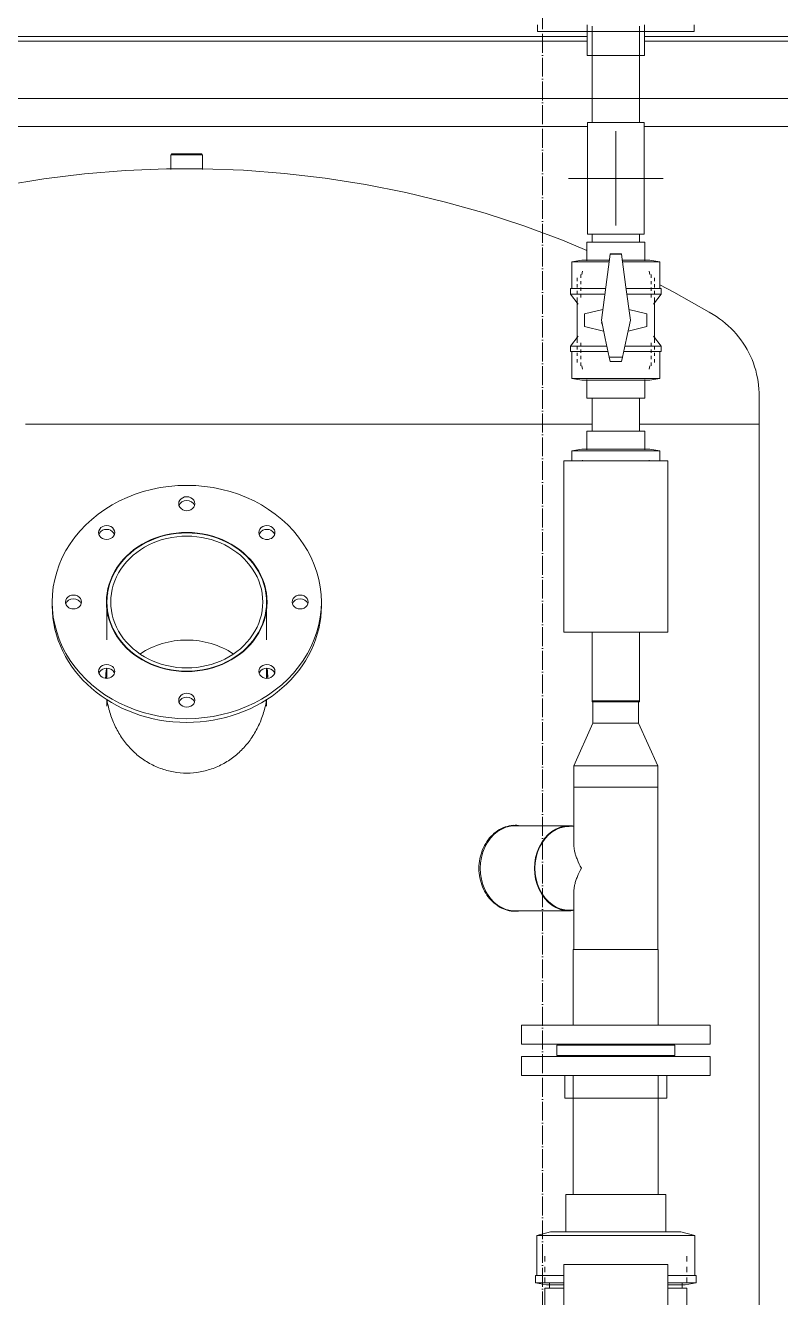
# Model space of a CAD drawing. Header units: millimetres. Extents: x -3824 to 3958, y -576 to 3647.
# Drawn here: x 112 to 912, y 1516 to 2862 of the extents above; entities that cross this region are included whole.
import ezdxf

# ---------------------------------------------------------------- set-up
doc = ezdxf.new("R2010")
doc.units = ezdxf.units.MM
doc.linetypes.add('ADSK_Линия сетки', pattern=[25, 20, -2.5, 0, -2.5])
for name, color, linetype, lineweight in [('A-_ANOTSYBL_E', 7, 'Continuous', 9), ('A_--------_E-', 8, 'Continuous', 9), ('M-_EQPT----_E', 7, 'Continuous', 9), ('M-_WATR----_E', 5, 'Continuous', 9), ('S-_ANOTGRID_E', 7, 'Continuous', 9)]:
    doc.layers.add(name, color=color, linetype=linetype, lineweight=lineweight)

# ---------------------------------------------------------------- blocks, each defined once
blk = doc.blocks.new('PNS-0100 MAIN FRAME - ASY PNS-0100 MAIN FRAME_iam-651195-Разрез 2')
at = {"layer": 'A_--------_E-'}
for p, q in [((-68.6, 2850), (707, 2850)), ((768, 2850), (1021.2, 2850))]:
    blk.add_line(p, q, dxfattribs=at)
blk = doc.blocks.new('PNS-0100 MAIN FRAME - Standard-550811-Разрез 2')
blk.add_blockref('PNS-0100 MAIN FRAME - ASY PNS-0100 MAIN FRAME_iam-651195-Разрез 2', (0, 0))
blk = doc.blocks.new('PNS-Filter column D1200 _180 Left feed 90-50_ - ASY PNS-Filter column D1200_iam-905011-Разрез 2')
at = {"layer": 'A_--------_E-'}
for p, q in [((266.5, 2725), (266.5, 2709.5)), ((283.2, 2725), (266.5, 2725)), ((300, 2725), (283.2, 2725)), ((300, 2709.5), (300, 2725)), ((266.5, 2710), (283.2, 2710)), ((283.2, 2710), (300, 2710)), ((889.2, 2440.1), (889.2, 2470.1)), ((154.2, 2440.1), (112.5, 2440.1)), ((154.2, 2440.1), (112.5, 2440.1)), ((196.7, 2440.1), (154.4, 2440.1)), ((196.7, 2440.1), (154.4, 2440.1)), ((239.7, 2440.1), (197, 2440.1)), ((239.7, 2440.1), (197, 2440.1)), ((282.9, 2440.1), (240, 2440.1)), ((282.9, 2440.1), (240, 2440.1)), ((326.2, 2440.1), (283.2, 2440.1)), ((326.2, 2440.1), (283.2, 2440.1)), ((369.2, 2440.1), (326.4, 2440.1)), ((369.2, 2440.1), (326.4, 2440.1)), ((411.7, 2440.1), (369.5, 2440.1)), ((411.7, 2440.1), (369.5, 2440.1)), ((453.6, 2440.1), (412, 2440.1)), ((453.6, 2440.1), (412, 2440.1)), ((494.7, 2440.1), (453.9, 2440.1)), ((494.7, 2440.1), (453.9, 2440.1)), ((534.6, 2440.1), (495, 2440.1)), ((534.7, 2440.1), (495, 2440.1)), ((573.3, 2440.1), (535, 2440.1)), ((573.3, 2440.1), (535, 2440.1)), ((610.5, 2440.1), (573.6, 2440.1)), ((610.5, 2440.1), (573.6, 2440.1)), ((646.1, 2440.1), (610.8, 2440.1)), ((646.1, 2440.1), (610.8, 2440.1)), ((679.8, 2440.1), (646.4, 2440.1)), ((679.8, 2440.1), (646.4, 2440.1)), ((711.4, 2440.1), (680.1, 2440.1)), ((711.4, 2440.1), (680.1, 2440.1)), ((712.5, 2440.1), (711.7, 2440.1)), ((712.5, 2440.1), (711.7, 2440.1)), ((768.1, 2440.1), (762.7, 2440.1)), ((768.1, 2440.1), (762.7, 2440.1)), ((792.8, 2440.1), (768.3, 2440.1)), ((792.8, 2440.1), (768.4, 2440.1)), ((814.9, 2440.1), (793, 2440.1)), ((814.9, 2440.1), (793, 2440.1)), ((834.3, 2440.1), (815.1, 2440.1)), ((834.3, 2440.1), (815.1, 2440.1)), ((850.9, 2440.1), (834.4, 2440.1)), ((850.8, 2440.1), (834.5, 2440.1)), ((858, 2440.1), (851, 2440.1)), ((864.5, 2440.1), (858, 2440.1)), ((872.5, 2440.1), (864.7, 2440.1)), ((875.3, 2440.1), (872.4, 2440.1)), ((879.5, 2440.1), (875.4, 2440.1)), ((883, 2440.1), (879.5, 2440.1)), ((885.7, 2440.1), (883, 2440.1)), ((887.6, 2440.1), (885.7, 2440.1)), ((888.8, 2440.1), (887.7, 2440.1)), ((889.2, 2440.1), (888.8, 2440.1)), ((889.2, 670.1), (889.2, 2440.1)), ((140.7, 2251.8), (140.7, 2247.8)), ((198.7, 2251.8), (198.7, 2211.7)), ((367.7, 2211.7), (367.7, 2251.8)), ((425.7, 2247.8), (425.7, 2251.8)), ((198.7, 2181.5), (198.7, 2171.2)), ((367.7, 2171.2), (367.7, 2181.5)), ((198.7, 2148.9), (198.7, 2141.8)), ((367.7, 2141.8), (367.7, 2148.9)), ((713.3, 2146.1), (713.3, 2123.6)), ((761.6, 2123.6), (761.6, 2146.1)), ((713.3, 2123.6), (693, 2078.6)), ((713.3, 2123.6), (751.3, 2123.6)), ((751.3, 2123.6), (761.6, 2123.6)), ((781.9, 2078.6), (761.6, 2123.6)), ((693, 2078.6), (693, 2056.1)), ((693, 2078.6), (763, 2078.6)), ((763, 2078.6), (781.9, 2078.6)), ((781.9, 2056.1), (781.9, 2078.6)), ((693, 2056.1), (693, 1995.6)), ((693, 2056.1), (701.1, 2056.1)), ((693, 2056.1), (763, 2056.1)), ((701.1, 2056.1), (781.9, 2056.1)), ((763, 2056.1), (781.9, 2056.1)), ((781.9, 1884.1), (781.9, 2056.1)), ((688.2, 2015.1), (630.8, 2015.1)), ((693.1, 2014.6), (688.2, 2014.6)), ((693, 1944.6), (693, 1884.1)), ((630.8, 1925.1), (688.2, 1925.1)), ((688.2, 1925.7), (693.1, 1925.7)), ((692.5, 1884.1), (692.5, 1804.1)), ((711.7, 1884.1), (692.5, 1884.1)), ((782.5, 1884.1), (711.7, 1884.1)), ((782.5, 1804.1), (782.5, 1884.1)), ((637.5, 1804.1), (637.5, 1784.1)), ((819.4, 1804.1), (637.5, 1804.1)), ((837.5, 1804.1), (819.4, 1804.1)), ((837.5, 1784.1), (837.5, 1804.1)), ((819.4, 1784.1), (637.5, 1784.1)), ((837.5, 1784.1), (819.4, 1784.1))]:
    blk.add_line(p, q, dxfattribs=at)
at = {"layer": 'A_--------_E-', "flags": 128}
for points in [[(-121.6, 2631.7), (-118.9, 2632.8), (-78.3, 2648.1), (-37.1, 2661.7), (4.6, 2673.7), (46.7, 2684), (89.2, 2692.6), (132, 2699.5), (175.1, 2704.7), (218.3, 2708.2), (261.7, 2709.9), (266.5, 2710)], [(300, 2710), (343.3, 2708.5), (386.6, 2705.2), (429.6, 2700.2), (472.5, 2693.5), (515, 2685.1), (557.2, 2674.9), (599, 2663.1), (640.2, 2649.7), (680.9, 2634.6), (706.7, 2623.8)], [(784.1, 2587.3), (798.8, 2579.7), (836.5, 2558.4), (840.6, 2555.9)], [(840.6, 2555.9), (844, 2553.8), (847.3, 2551.5), (850.5, 2549.1), (853.6, 2546.6), (856.6, 2544), (859.5, 2541.2), (862.3, 2538.4), (865, 2535.4), (867.5, 2532.3), (870, 2529.1), (872.3, 2525.8), (874.4, 2522.5), (876.4, 2519), (878.3, 2515.5), (880.1, 2511.9), (881.7, 2508.2), (883.1, 2504.5), (884.4, 2500.7), (885.6, 2496.9), (886.6, 2493), (887.4, 2489.1), (888.1, 2485.2), (888.6, 2481.2), (889, 2477.2), (889.2, 2473.2), (889.2, 2470.1)]]:
    blk.add_lwpolyline(points, dxfattribs=at)
at = {"layer": 'A_--------_E-'}
for centre, major_axis, ratio, start_param, end_param in [((283.2, 2251.8), (142.5, 0), 0.866025, 1.570796, 4.712389), ((283.2, 2251.8), (142.5, 0), 0.866025, 4.712389, 7.853982), ((283.2, 2355.8), (-8.5, 0), 0.866025, 4.712389, 7.853982), ((283.2, 2351.8), (8.5, 0), 0.866025, 1.570796, 2.857075), ((283.2, 2355.8), (8.5, 0), 0.866025, 4.712389, 7.853982), ((283.2, 2351.8), (8.5, 0), 0.866025, 0.284518, 1.570796), ((198.4, 2325.3), (8.5, 0), 0.866025, 2.356194, 5.497787), ((198.4, 2325.3), (8.5, 0), 0.866025, 5.497787, 8.63938), ((198.4, 2321.3), (8.5, 0), 0.866025, 0.276838, 2.356194), ((368.1, 2325.3), (8.5, 0), 0.866025, 0.785398, 3.926991), ((368.1, 2321.3), (8.5, 0), 0.866025, 0.785398, 2.864755), ((368.1, 2325.3), (8.5, 0), 0.866025, 3.926991, 7.068583), ((198.4, 2321.3), (8.5, 0), 0.866025, 2.356194, 2.864755), ((283.2, 2251.8), (85, 0), 0.866025, 1.570796, 4.712389), ((283.2, 2251.8), (-84.5, 0), 0.866025, 4.712389, 7.853982), ((283.2, 2251.8), (-80.5, 0), 0.866025, 4.712389, 7.853982), ((283.2, 2251.8), (-85, 0), 0.866025, 1.570796, 4.712389), ((283.2, 2251.8), (-84.5, 0), 0.866025, 1.570796, 4.712389), ((283.2, 2251.8), (-80.5, 0), 0.866025, 1.570796, 4.712389), ((368.1, 2321.3), (8.5, 0), 0.866025, 0.276838, 0.785398), ((283.2, 2247.8), (85, 0), 0.866025, 2.960578, 3.114285), ((283.2, 2247.8), (85, 0), 0.866025, 0.027308, 0.181014), ((283.2, 2247.8), (142.5, 0), 0.866025, 3.141593, 4.712389), ((163.2, 2251.8), (8.5, 0), 0.866025, 0, 3.141593), ((163.2, 2251.8), (8.5, 0), 0.866025, 3.141593, 6.283185), ((163.2, 2247.8), (8.5, 0), 0.866025, 0.284518, 2.857075), ((283.2, 2247.8), (-142.5, 0), 0.866025, 1.570796, 3.141593), ((403.2, 2251.8), (8.5, 0), 0.866025, 0, 3.141593), ((403.2, 2251.8), (-8.5, 0), 0.866025, 0, 3.141593), ((403.2, 2247.8), (8.5, 0), 0.866025, 0.284518, 2.857075), ((283.2, 2141.8), (-80.5, 0), 0.866025, 4.712389, 5.368608), ((283.2, 2141.8), (80.5, 0), 0.866025, 0.914578, 1.570796), ((198.4, 2178.4), (8.5, 0), 0.866025, 0.785398, 3.926991), ((198.4, 2174.4), (8.5, 0), 0.866025, 0.785398, 2.864755), ((198.4, 2178.4), (8.5, 0), 0.866025, 3.926991, 7.068583), ((368.1, 2178.4), (8.5, 0), 0.866025, 2.356194, 5.497787), ((368.1, 2178.4), (8.5, 0), 0.866025, 5.497787, 8.63938), ((368.1, 2174.4), (8.5, 0), 0.866025, 0.276838, 2.356194), ((198.4, 2174.4), (8.5, 0), 0.866025, 0.276838, 0.785398), ((368.1, 2174.4), (8.5, 0), 0.866025, 2.356194, 2.864755), ((283.2, 2147.9), (8.5, 0), 0.866025, 1.570796, 4.712389), ((283.2, 2147.9), (8.5, 0), 0.866025, 4.712389, 7.853982), ((283.2, 2143.9), (8.5, 0), 0.866025, 1.570796, 2.857075), ((283.2, 2143.9), (8.5, 0), 0.866025, 0.284518, 1.570796), ((630.8, 1970.1), (0, 45), 0.819152, 0, 3.141593), ((688.2, 1970.1), (0, 45), 0.819152, 0, 3.141593), ((688.2, 1970.1), (0, 44.4), 0.819152, 0, 3.141593), ((688.2, 1970.1), (0, 45), 0.819152, 6.189279, 6.283185), ((688.2, 1970.1), (0, 45), 0.819152, 3.141593, 3.235499)]:
    blk.add_ellipse(centre, major_axis=major_axis, ratio=ratio, start_param=start_param, end_param=end_param, dxfattribs=at)
for points in [[(197.3, 2171.2), (197.4, 2174.6), (197.7, 2177.9), (198.1, 2181.3)], [(368.3, 2181.3), (368.7, 2177.9), (369, 2174.6), (369.1, 2171.2)], [(255.3, 2075.8), (250.8, 2077.5), (242.1, 2081.6), (234.1, 2087.3), (230.5, 2090.3)], [(335.9, 2090.3), (332.3, 2087.3), (324.4, 2081.6), (315.6, 2077.5), (311.1, 2075.8)], [(311.1, 2075.8), (306.6, 2074.2), (297.4, 2071.7), (283.2, 2070.4), (269, 2071.7), (259.8, 2074.2), (255.3, 2075.8)], [(592.5, 1970.1), (592.6, 1973.6), (593.2, 1980.4), (596.2, 1990.1), (600.8, 1998.7), (606.9, 2005.9), (614.3, 2011.5), (619.8, 2013.8), (622.6, 2014.5)], [(622.6, 2014.5), (625.3, 2015.3), (628.1, 2015.6), (630.8, 2015.6)], [(630.8, 2015.4), (630.2, 2015.5), (629.7, 2015.5), (629.1, 2015.6)], [(630.8, 2015.6), (632, 2015.6), (633.2, 2015.6), (634.5, 2015.4)], [(622.6, 1925.7), (619.8, 1926.5), (614.3, 1928.8), (606.9, 1934.4), (600.8, 1941.6), (596.2, 1950.2), (593.2, 1959.9), (592.6, 1966.7), (592.5, 1970.1)], [(629.1, 1924.7), (629.7, 1924.7), (630.2, 1924.8), (630.8, 1924.8)]]:
    blk.add_open_spline(points, degree=3, dxfattribs=at)
for points, knots in [([(198.6, 2180.7), (198.4, 2179.8), (198, 2176.6), (197.6, 2173.4), (197.5, 2171.2)], [-0.05993174, -0.05993174, -0.05993174, -0.05993174, -0.05, -0.02770991, -0.02770991, -0.02770991, -0.02770991]), ([(368.9, 2171.2), (368.8, 2173.4), (368.5, 2176.6), (368, 2179.7), (367.9, 2180.7)], [-0.97221648, -0.97221648, -0.97221648, -0.97221648, -0.95, -0.93993341, -0.93993341, -0.93993341, -0.93993341]), ([(230.5, 2090.3), (226.9, 2093.4), (220.3, 2100), (212, 2111.3), (205.3, 2124.3), (200.9, 2137.1), (199.2, 2145.3), (198.6, 2148.8)], [-0.3, -0.3, -0.3, -0.3, -0.25, -0.2, -0.15, -0.1, -0.0626243, -0.0626243, -0.0626243, -0.0626243]), ([(367.8, 2148.8), (367.2, 2145.3), (365.5, 2137.1), (361.1, 2124.3), (354.4, 2111.3), (346.1, 2100), (339.5, 2093.4), (335.9, 2090.3)], [-0.9373757, -0.9373757, -0.9373757, -0.9373757, -0.9, -0.85, -0.8, -0.75, -0.7, -0.7, -0.7, -0.7]), ([(693, 1995.6), (693, 1995.4), (693.1, 1993.9), (693.3, 1991.1), (694, 1987.2), (695.2, 1983.2), (697.3, 1977.6), (699.4, 1973.2), (701.1, 1970.1)], [0.6111111, 0.6111111, 0.6111111, 0.6111111, 0.625, 0.6875, 0.75, 0.8125, 0.875, 1, 1, 1, 1]), ([(701.1, 1970.1), (699.4, 1967.1), (697.3, 1962.7), (695.2, 1957.1), (694, 1953.1), (693.3, 1949.2), (693.1, 1946.4), (693, 1944.9), (693, 1944.6)], [0, 0, 0, 0, 0.125, 0.1875, 0.25, 0.3125, 0.375, 0.3888889, 0.3888889, 0.3888889, 0.3888889]), ([(634.5, 1924.9), (633.2, 1924.7), (629.3, 1924.5), (625.3, 1925), (622.6, 1925.7)], [-0.5320404, -0.5320404, -0.5320404, -0.5320404, -0.5, -0.4285714, -0.4285714, -0.4285714, -0.4285714])]:
    blk.add_open_spline(points, degree=3, knots=knots, dxfattribs=at)
blk = doc.blocks.new('PNS-Filter column D1200 _180 Left feed 90-50_ - Standard-894632-Разрез 2')
at = {"layer": 'M-_EQPT----_E'}
for p, q in [((267.2, 2726), (267.2, 2725)), ((283.2, 2726), (267.2, 2726)), ((299.2, 2726), (283.2, 2726)), ((299.2, 2725), (299.2, 2726)), ((712.5, 2147.1), (712.5, 2146.1)), ((712.9, 2147.1), (712.6, 2147.1)), ((712.6, 2146.1), (751.8, 2146.1)), ((714.8, 2147.1), (713.6, 2147.1)), ((718.3, 2147.1), (716.4, 2147.1)), ((723.1, 2147.1), (720.6, 2147.1)), ((728.9, 2147.1), (725.9, 2147.1)), ((735.3, 2147.1), (732.1, 2147.1)), ((741.8, 2147.1), (738.6, 2147.1)), ((748.1, 2147.1), (745, 2147.1)), ((751.8, 2147.1), (750.9, 2147.1)), ((753.6, 2147.1), (751.8, 2147.1)), ((751.8, 2146.1), (762.5, 2146.1)), ((758, 2147.1), (755.9, 2147.1)), ((761, 2147.1), (759.7, 2147.1)), ((762.5, 2147.1), (761.8, 2147.1)), ((762.5, 2146.1), (762.5, 2147.1)), ((692.5, 1784.1), (692.5, 1783.1)), ((782.5, 1783.1), (782.5, 1784.1))]:
    blk.add_line(p, q, dxfattribs=at)
blk.add_blockref('PNS-Filter column D1200 _180 Left feed 90-50_ - ASY PNS-Filter column D1200_iam-905011-Разрез 2', (0, 0))
blk = doc.blocks.new('COMER_industrial series - BVI10-EL090-345467-Разрез 2')
at = {"layer": 'M-_WATR----_E', "color": 33, "lineweight": 20}
for p, q in [((-815.3, 1625), (-815.3, 1585.6)), ((-815.3, 1625), (-709.7, 1625)), ((-709.7, 1585.6), (-709.7, 1625)), ((-831.5, 1585.6), (-846, 1581.7)), ((-846, 1581.7), (-846, 1539.5)), ((-679, 1581.7), (-846, 1581.7)), ((-693.5, 1585.6), (-831.5, 1585.6)), ((-679, 1581.7), (-693.5, 1585.6)), ((-679, 1539.5), (-679, 1581.7)), ((-837.8, 1559.8), (-837.8, 1554.2)), ((-837.8, 1548.5), (-837.8, 1542.8)), ((-817.5, 1551), (-817.5, 1370)), ((-707.5, 1551), (-817.5, 1551)), ((-707.5, 1370), (-707.5, 1551)), ((-687.3, 1554.2), (-687.3, 1559.8)), ((-687.3, 1542.8), (-687.3, 1548.5)), ((-847.5, 1539.5), (-847.5, 1531.5)), ((-817.5, 1539.5), (-847.5, 1539.5)), ((-837.8, 1537.1), (-837.8, 1531.5)), ((-677.5, 1539.5), (-707.5, 1539.5)), ((-687.3, 1531.5), (-687.3, 1537.1)), ((-677.5, 1531.5), (-677.5, 1539.5)), ((-847.5, 1531.5), (-836, 1529.5)), ((-817.5, 1531.5), (-847.5, 1531.5)), ((-837.8, 1525.8), (-837.8, 1474.2)), ((-837.8, 1525.8), (-817.7, 1525.8)), ((-836, 1529.5), (-817.7, 1529.5)), ((-832.6, 1530.9), (-832.6, 1525.8)), ((-677.5, 1531.5), (-707.5, 1531.5)), ((-707.3, 1529.5), (-689, 1529.5)), ((-707.3, 1525.8), (-687.3, 1525.8)), ((-692.4, 1525.8), (-692.4, 1530.9)), ((-689, 1529.5), (-677.5, 1531.5)), ((-687.3, 1474.2), (-687.3, 1525.8)), ((-836, 1470.5), (-847.5, 1468.5)), ((-847.5, 1468.5), (-847.5, 1460.5)), ((-847.5, 1468.5), (-817.5, 1468.5)), ((-817.7, 1474.2), (-837.8, 1474.2)), ((-837.8, 1468.5), (-837.8, 1462.9)), ((-817.7, 1470.5), (-836, 1470.5)), ((-832.6, 1474.2), (-832.6, 1469.1)), ((-707.5, 1468.5), (-677.5, 1468.5)), ((-687.3, 1474.2), (-707.3, 1474.2)), ((-689, 1470.5), (-707.3, 1470.5)), ((-692.4, 1469.1), (-692.4, 1474.2)), ((-677.5, 1468.5), (-689, 1470.5)), ((-687.3, 1462.9), (-687.3, 1468.5)), ((-677.5, 1460.5), (-677.5, 1468.5)), ((-847.5, 1460.5), (-817.5, 1460.5)), ((-846, 1460.5), (-846, 1418.3)), ((-837.8, 1457.2), (-837.8, 1451.5)), ((-707.5, 1460.5), (-677.5, 1460.5)), ((-687.3, 1451.5), (-687.3, 1457.2)), ((-679, 1418.3), (-679, 1460.5)), ((-837.8, 1445.8), (-837.8, 1440.2)), ((-687.3, 1440.2), (-687.3, 1445.8)), ((-846, 1418.3), (-831.5, 1414.4)), ((-846, 1418.3), (-817.6, 1418.3)), ((-831.5, 1414.4), (-817.7, 1414.4)), ((-707.4, 1418.3), (-679, 1418.3)), ((-707.3, 1414.4), (-693.5, 1414.4)), ((-693.5, 1414.4), (-679, 1418.3)), ((-817.5, 1370), (-707.5, 1370))]:
    blk.add_line(p, q, dxfattribs=at)
blk = doc.blocks.new('COMER_ST10_BR00_U-PVC бурт под фланец с гладкой поверхностью red - DN20 - DN225-V29-Разрез 2')
at = {"layer": 'M-_WATR----_E', "color": 33, "lineweight": 20}
for p, q in [((675, 1783.1), (675, 1772.1)), ((737.5, 1783.1), (675, 1783.1)), ((800, 1783.1), (737.5, 1783.1)), ((800, 1772.1), (800, 1783.1)), ((675, 1772.1), (737.5, 1772.1)), ((683.5, 1772.1), (683.5, 1771.1)), ((737.5, 1772.1), (800, 1772.1)), ((791.5, 1771.1), (791.5, 1772.1)), ((683.5, 1751.1), (683.5, 1727.1)), ((791.5, 1727.1), (791.5, 1751.1)), ((683.5, 1727.1), (737.5, 1727.1)), ((737.5, 1727.1), (791.5, 1727.1))]:
    blk.add_line(p, q, dxfattribs=at)
blk = doc.blocks.new('COMER_BR00_U-PVC свободный фланец red - DN15 - DN200-V30-Разрез 2')
at = {"layer": 'M-_WATR----_E', "lineweight": 20}
for p, q in [((637.5, 1771.1), (637.5, 1751.1)), ((737.5, 1771.1), (637.5, 1771.1)), ((837.5, 1771.1), (737.5, 1771.1)), ((837.5, 1751.1), (837.5, 1771.1)), ((637.5, 1751.1), (737.5, 1751.1)), ((737.5, 1751.1), (837.5, 1751.1))]:
    blk.add_line(p, q, dxfattribs=at)
blk = doc.blocks.new('Тройник клеевой - d 20-315 мм-V60-Разрез 2')
at = {"layer": 'M-_WATR----_E', "color": 94, "lineweight": 20}
for p, q in [((698.5, 2944.5), (654.5, 2944.5)), ((654.5, 2944.5), (654.5, 2937.7)), ((737.5, 2944.5), (698.5, 2944.5)), ((776.5, 2944.5), (737.5, 2944.5)), ((820.5, 2944.5), (776.5, 2944.5)), ((820.5, 2937.7), (820.5, 2944.5)), ((654.5, 2862.3), (654.5, 2855.5)), ((654.5, 2855.5), (698.5, 2855.5)), ((698.5, 2855.5), (737.5, 2855.5)), ((707, 2862.5), (707, 2861)), ((707, 2861), (707, 2830)), ((737.5, 2855.5), (776.5, 2855.5)), ((768, 2861), (768, 2862.5)), ((768, 2830), (768, 2861)), ((776.5, 2855.5), (820.5, 2855.5)), ((820.5, 2855.5), (820.5, 2862.3)), ((707, 2830), (768, 2830))]:
    blk.add_line(p, q, dxfattribs=at)
blk = doc.blocks.new('COMER_EL50_U-PVC отвод 90 - DN16-DN315 _Grey_-V57-Разрез 2')
at = {"layer": 'M-_WATR----_E', "color": 94, "lineweight": 20}
for p, q in [((-792.5, 2759), (-792.5, 2730.8)), ((-762.5, 2759), (-792.5, 2759)), ((-732.5, 2759), (-762.5, 2759)), ((-732.5, 2730.8), (-732.5, 2759))]:
    blk.add_line(p, q, dxfattribs=at)
at = {"layer": 'M-_WATR----_E', "color": 94, "lineweight": 20, "flags": 128}
for points in [[(-792.5, 2730.8), (-792.5, 2729.6), (-792.5, 2728.3), (-792.5, 2727.1), (-792.5, 2725.9), (-792.5, 2724.7), (-792.5, 2723.5), (-792.5, 2722.3), (-792.5, 2721.1), (-792.5, 2719.9), (-792.5, 2718.8), (-792.5, 2717.7), (-792.5, 2716.6), (-792.5, 2715.5), (-792.5, 2714.4), (-792.5, 2713.4), (-792.5, 2712.4), (-792.5, 2711.4), (-792.5, 2710.5), (-792.5, 2709.6), (-792.5, 2708.7), (-792.5, 2707.9), (-792.5, 2707.1), (-792.5, 2706.3), (-792.5, 2705.6), (-792.5, 2704.9), (-792.5, 2704.2), (-792.5, 2703.6), (-792.5, 2703.1), (-792.5, 2702.6), (-792.5, 2702.1), (-792.5, 2701.7), (-792.5, 2701.3), (-792.5, 2701), (-792.5, 2700.7), (-792.5, 2700.4), (-792.5, 2700.3), (-792.5, 2700.1), (-792.5, 2700), (-792.5, 2700), (-792.5, 2700)], [(-732.5, 2700), (-732.5, 2700), (-732.5, 2700.1), (-732.5, 2700.2), (-732.5, 2700.4), (-732.5, 2700.6), (-732.5, 2700.9), (-732.5, 2701.2), (-732.5, 2701.6), (-732.5, 2702), (-732.5, 2702.4), (-732.5, 2702.9), (-732.5, 2703.5), (-732.5, 2704.1), (-732.5, 2704.7), (-732.5, 2705.4), (-732.5, 2706.1), (-732.5, 2706.9), (-732.5, 2707.6), (-732.5, 2708.5), (-732.5, 2709.3), (-732.5, 2710.2), (-732.5, 2711.2), (-732.5, 2712.1), (-732.5, 2713.1), (-732.5, 2714.2), (-732.5, 2715.2), (-732.5, 2716.3), (-732.5, 2717.4), (-732.5, 2718.5), (-732.5, 2719.6), (-732.5, 2720.8), (-732.5, 2722), (-732.5, 2723.2), (-732.5, 2724.4), (-732.5, 2725.6), (-732.5, 2726.8), (-732.5, 2728), (-732.5, 2729.2), (-732.5, 2730.5), (-732.5, 2730.8)]]:
    blk.add_lwpolyline(points, dxfattribs=at)
blk = doc.blocks.new('COMER_EL50_U-PVC отвод 90 - DN16-DN315 _Grey_-V58-Разрез 2')
at = {"layer": 'M-_WATR----_E', "color": 94, "lineweight": 20}
for p, q in [((-792.5, 2669.2), (-792.5, 2641)), ((-732.5, 2641), (-732.5, 2669.2)), ((-792.5, 2641), (-762.5, 2641)), ((-762.5, 2641), (-732.5, 2641))]:
    blk.add_line(p, q, dxfattribs=at)
at = {"layer": 'M-_WATR----_E', "color": 94, "lineweight": 20, "flags": 128}
for points in [[(-792.5, 2669.2), (-792.5, 2670.4), (-792.5, 2671.7), (-792.5, 2672.9), (-792.5, 2674.1), (-792.5, 2675.3), (-792.5, 2676.5), (-792.5, 2677.7), (-792.5, 2678.9), (-792.5, 2680.1), (-792.5, 2681.2), (-792.5, 2682.3), (-792.5, 2683.4), (-792.5, 2684.5), (-792.5, 2685.6), (-792.5, 2686.6), (-792.5, 2687.6), (-792.5, 2688.6), (-792.5, 2689.5), (-792.5, 2690.4), (-792.5, 2691.3), (-792.5, 2692.1), (-792.5, 2692.9), (-792.5, 2693.7), (-792.5, 2694.4), (-792.5, 2695.1), (-792.5, 2695.8), (-792.5, 2696.4), (-792.5, 2696.9), (-792.5, 2697.4), (-792.5, 2697.9), (-792.5, 2698.3), (-792.5, 2698.7), (-792.5, 2699), (-792.5, 2699.3), (-792.5, 2699.6), (-792.5, 2699.7), (-792.5, 2699.9), (-792.5, 2700)], [(-732.5, 2699.9), (-732.5, 2699.8), (-732.5, 2699.6), (-732.5, 2699.4), (-732.5, 2699.1), (-732.5, 2698.8), (-732.5, 2698.4), (-732.5, 2698), (-732.5, 2697.6), (-732.5, 2697.1), (-732.5, 2696.5), (-732.5, 2695.9), (-732.5, 2695.3), (-732.5, 2694.6), (-732.5, 2693.9), (-732.5, 2693.1), (-732.5, 2692.4), (-732.5, 2691.5), (-732.5, 2690.7), (-732.5, 2689.8), (-732.5, 2688.8), (-732.5, 2687.9), (-732.5, 2686.9), (-732.5, 2685.8), (-732.5, 2684.8), (-732.5, 2683.7), (-732.5, 2682.6), (-732.5, 2681.5), (-732.5, 2680.4), (-732.5, 2679.2), (-732.5, 2678), (-732.5, 2676.8), (-732.5, 2675.6), (-732.5, 2674.4), (-732.5, 2673.2), (-732.5, 2672), (-732.5, 2670.8), (-732.5, 2669.5), (-732.5, 2669.2)]]:
    blk.add_lwpolyline(points, dxfattribs=at)
blk = doc.blocks.new('COMER_industrial series - BVI10050-V11-Разрез 2')
at = {"layer": 'M-_WATR----_E', "color": 94, "lineweight": 20}
for p, q in [((-2728.3, 2555.9), (-2728.3, 2536.2)), ((-2728.3, 2555.9), (-2666.7, 2555.9)), ((-2703.5, 2543.3), (-2703.5, 2543.5)), ((-2691.5, 2543.5), (-2703.5, 2543.5)), ((-2691.5, 2543.5), (-2691.5, 2543.3)), ((-2666.7, 2536.2), (-2666.7, 2555.9)), ((-2733.5, 2537.1), (-2744.1, 2535.3)), ((-2744.1, 2535.3), (-2744.1, 2506.8)), ((-2704.6, 2535.3), (-2744.1, 2535.3)), ((-2704.4, 2537.1), (-2733.5, 2537.1)), ((-2703.5, 2543.3), (-2691.5, 2543.3)), ((-2661.5, 2537.1), (-2690.6, 2537.1)), ((-2650.8, 2535.3), (-2690.4, 2535.3)), ((-2650.8, 2535.3), (-2661.5, 2537.1)), ((-2650.8, 2506.8), (-2650.8, 2535.3)), ((-2738.5, 2518.4), (-2738.5, 2514.9)), ((-2734.7, 2521.9), (-2734.7, 2518.4)), ((-2732.8, 2525.2), (-2733.5, 2521.9)), ((-2661.5, 2521.9), (-2662.2, 2525.2)), ((-2660.2, 2518.4), (-2660.2, 2521.9)), ((-2656.5, 2514.9), (-2656.5, 2518.4)), ((-2745.5, 2506.8), (-2745.5, 2501)), ((-2708.4, 2506.8), (-2745.5, 2506.8)), ((-2738.5, 2511.4), (-2738.5, 2508)), ((-2738.5, 2504.5), (-2738.5, 2501)), ((-2734.7, 2514.9), (-2734.7, 2511.4)), ((-2734.7, 2508), (-2734.7, 2504.5)), ((-2649.5, 2506.8), (-2686.6, 2506.8)), ((-2660.2, 2511.4), (-2660.2, 2514.9)), ((-2660.2, 2504.5), (-2660.2, 2508)), ((-2656.5, 2508), (-2656.5, 2511.4)), ((-2656.5, 2501), (-2656.5, 2504.5)), ((-2649.5, 2501), (-2649.5, 2506.8)), ((-2745.5, 2501), (-2737.5, 2490.3)), ((-2709.2, 2501), (-2745.5, 2501)), ((-2738.5, 2497.5), (-2738.5, 2449.5)), ((-2734.7, 2501), (-2734.7, 2497.5)), ((-2649.5, 2501), (-2685.8, 2501)), ((-2660.2, 2497.5), (-2660.2, 2501)), ((-2657.5, 2490.3), (-2649.5, 2501)), ((-2656.5, 2449.5), (-2656.5, 2497.5)), ((-2711.3, 2484.7), (-2730.5, 2480.1)), ((-2730.5, 2480.1), (-2730.5, 2466.9)), ((-2664.5, 2480.1), (-2683.6, 2484.7)), ((-2664.5, 2466.9), (-2664.5, 2480.1)), ((-2730.5, 2466.9), (-2710.4, 2462)), ((-2684.6, 2462), (-2664.5, 2466.9)), ((-2737.5, 2456.7), (-2745.5, 2446)), ((-2734.7, 2449.5), (-2734.7, 2446)), ((-2660.2, 2446), (-2660.2, 2449.5)), ((-2649.5, 2446), (-2657.5, 2456.7)), ((-2745.5, 2446), (-2745.5, 2440.2)), ((-2745.5, 2446), (-2707, 2446)), ((-2745.5, 2440.2), (-2705.8, 2440.2)), ((-2744.1, 2440.2), (-2744.1, 2411.7)), ((-2738.5, 2446), (-2738.5, 2442.5)), ((-2738.5, 2439), (-2738.5, 2435.6)), ((-2734.7, 2442.5), (-2734.7, 2439)), ((-2689.2, 2440.2), (-2649.5, 2440.2)), ((-2688, 2446), (-2649.5, 2446)), ((-2660.2, 2439), (-2660.2, 2442.5)), ((-2656.5, 2442.5), (-2656.5, 2446)), ((-2656.5, 2435.6), (-2656.5, 2439)), ((-2650.8, 2411.7), (-2650.8, 2440.2)), ((-2649.5, 2440.2), (-2649.5, 2446)), ((-2738.5, 2432.1), (-2738.5, 2428.6)), ((-2734.7, 2435.6), (-2734.7, 2432.1)), ((-2734.7, 2428.6), (-2734.7, 2425.1)), ((-2733.5, 2425.1), (-2732.8, 2421.8)), ((-2703.5, 2429.7), (-2704.5, 2434.5)), ((-2690.5, 2434.5), (-2704.5, 2434.5)), ((-2703.5, 2429.7), (-2691.5, 2429.7)), ((-2690.5, 2434.5), (-2691.5, 2429.7)), ((-2662.2, 2421.8), (-2661.5, 2425.1)), ((-2660.2, 2432.1), (-2660.2, 2435.6)), ((-2660.2, 2425.1), (-2660.2, 2428.6)), ((-2656.5, 2428.6), (-2656.5, 2432.1)), ((-2744.1, 2411.7), (-2733.5, 2409.9)), ((-2744.1, 2411.7), (-2650.8, 2411.7)), ((-2733.5, 2409.9), (-2661.5, 2409.9)), ((-2728.3, 2410.8), (-2728.3, 2391.1)), ((-2666.7, 2391.1), (-2666.7, 2410.8)), ((-2661.5, 2409.9), (-2650.8, 2411.7)), ((-2666.7, 2391.1), (-2728.3, 2391.1))]:
    blk.add_line(p, q, dxfattribs=at)
at = {"layer": 'M-_WATR----_E', "color": 94, "lineweight": 20, "flags": 128}
for points in [[(-2712.8, 2473.5), (-2708.2, 2508.3), (-2703.5, 2543.3)], [(-2691.5, 2543.3), (-2686.8, 2508.3), (-2682.1, 2473.5)], [(-2704.5, 2434.5), (-2708.7, 2453.9), (-2712.8, 2473.5)], [(-2682.1, 2473.5), (-2686.3, 2453.9), (-2690.5, 2434.5)]]:
    blk.add_lwpolyline(points, dxfattribs=at)
at = {"layer": 'M-_WATR----_E', "color": 94, "lineweight": 20}
for radius, start, end in [(15.1, 187.568, 194.03), (15.2, 189.3511, 197.4707), (15.1, 342.5293, 350.6489)]:
    blk.add_arc((-2697.5, 2473.5), radius, start, end, dxfattribs=at)
blk = doc.blocks.new('COMER_industrial series - BVI10-EL050-V59-Разрез 2')
at = {"layer": 'M-_WATR----_E', "color": 94, "lineweight": 20}
for p, q in [((-793.3, 2432.4), (-793.3, 2412.7)), ((-793.3, 2432.4), (-731.7, 2432.4)), ((-731.7, 2412.7), (-731.7, 2432.4)), ((-798.5, 2413.6), (-809.2, 2411.8)), ((-809.2, 2411.8), (-809.2, 2401)), ((-715.9, 2411.8), (-809.2, 2411.8)), ((-726.5, 2413.6), (-798.5, 2413.6)), ((-715.9, 2411.8), (-726.5, 2413.6)), ((-715.9, 2401), (-715.9, 2411.8)), ((-817.5, 2401), (-817.5, 2220)), ((-707.5, 2401), (-817.5, 2401)), ((-797.8, 2401.7), (-798, 2401)), ((-727.1, 2401), (-727.2, 2401.7)), ((-707.5, 2220), (-707.5, 2401)), ((-817.5, 2220), (-707.5, 2220))]:
    blk.add_line(p, q, dxfattribs=at)

msp = doc.modelspace()

# ---------------------------------------------------------------- linework, layer by layer
at = {"layer": 'A-_ANOTSYBL_E'}
msp.add_line((-3645.5, 2784.5), (3793.9, 2784.5), dxfattribs=at)
at = {"layer": 'M-_WATR----_E', "color": 94, "lineweight": 20}
for p, q in [((712.5, 2861), (712.5, 2759)), ((762.5, 2759), (762.5, 2861)), ((737.5, 2650), (737.5, 2750)), ((687.5, 2700), (787.5, 2700)), ((712.5, 2641), (712.5, 2632.5)), ((762.5, 2632.5), (762.5, 2641)), ((712.5, 2632.5), (762.5, 2632.5)), ((712.5, 2467.5), (712.5, 2432.5)), ((762.5, 2467.5), (712.5, 2467.5)), ((762.5, 2432.5), (762.5, 2467.5)), ((712.5, 2432.5), (762.5, 2432.5)), ((712.5, 2220), (712.5, 2147.1)), ((762.5, 2147.1), (762.5, 2220)), ((712.9, 2147.1), (713.6, 2147.1)), ((714.8, 2147.1), (716.4, 2147.1)), ((718.3, 2147.1), (720.6, 2147.1)), ((723.1, 2147.1), (725.9, 2147.1)), ((728.9, 2147.1), (732.1, 2147.1)), ((735.3, 2147.1), (738.6, 2147.1)), ((741.8, 2147.1), (745, 2147.1)), ((748, 2147.1), (750.9, 2147.1)), ((753.5, 2147.1), (755.9, 2147.1)), ((758, 2147.1), (759.7, 2147.1)), ((761, 2147.1), (761.6, 2147.1)), ((762.3, 2147.1), (762.5, 2147.1))]:
    msp.add_line(p, q, dxfattribs=at)
at = {"layer": 'M-_WATR----_E', "color": 140, "lineweight": 20}
for p, q in [((707, 2845), (-119.6, 2845)), ((1021.2, 2845), (768, 2845)), ((-119.6, 2755), (707.5, 2755)), ((767.5, 2755), (1021.7, 2755))]:
    msp.add_line(p, q, dxfattribs=at)
at = {"layer": 'M-_WATR----_E', "color": 33, "lineweight": 20}
for p, q in [((692.5, 1772.1), (692.5, 1771.1)), ((782.5, 1771.1), (782.5, 1772.1)), ((692.5, 1751.1), (692.5, 1625)), ((782.5, 1625), (782.5, 1751.1))]:
    msp.add_line(p, q, dxfattribs=at)
at = {"layer": 'S-_ANOTGRID_E', "linetype": 'ADSK_Линия сетки'}
msp.add_line((660, -304.8), (660, 3646.5), dxfattribs=at)

# ---------------------------------------------------------------- block references
at = {"layer": 'A_--------_E-'}
msp.add_blockref('PNS-0100 MAIN FRAME - Standard-550811-Разрез 2', (0, 0), dxfattribs=at)
at = {"layer": 'M-_EQPT----_E'}
msp.add_blockref('PNS-Filter column D1200 _180 Left feed 90-50_ - Standard-894632-Разрез 2', (0, 0), dxfattribs=at)
at = {"layer": 'M-_WATR----_E', "color": 94, "lineweight": 20}
for name, p in [('Тройник клеевой - d 20-315 мм-V60-Разрез 2', (0, 0)), ('COMER_EL50_U-PVC отвод 90 - DN16-DN315 _Grey_-V57-Разрез 2', (1500, 0)), ('COMER_EL50_U-PVC отвод 90 - DN16-DN315 _Grey_-V58-Разрез 2', (1500, 0)), ('COMER_industrial series - BVI10050-V11-Разрез 2', (3435, 76.5)), ('COMER_industrial series - BVI10-EL050-V59-Разрез 2', (1500, 0))]:
    msp.add_blockref(name, p, dxfattribs=at)
at = {"layer": 'M-_WATR----_E', "color": 33, "lineweight": 20}
for name, p in [('COMER_ST10_BR00_U-PVC бурт под фланец с гладкой поверхностью red - DN20 - DN225-V29-Разрез 2', (0, 0)), ('COMER_industrial series - BVI10-EL090-345467-Разрез 2', (1500, 0))]:
    msp.add_blockref(name, p, dxfattribs=at)
at = {"layer": 'M-_WATR----_E', "lineweight": 20}
msp.add_blockref('COMER_BR00_U-PVC свободный фланец red - DN15 - DN200-V30-Разрез 2', (0, 0), dxfattribs=at)

doc.saveas('drawing.dxf')
